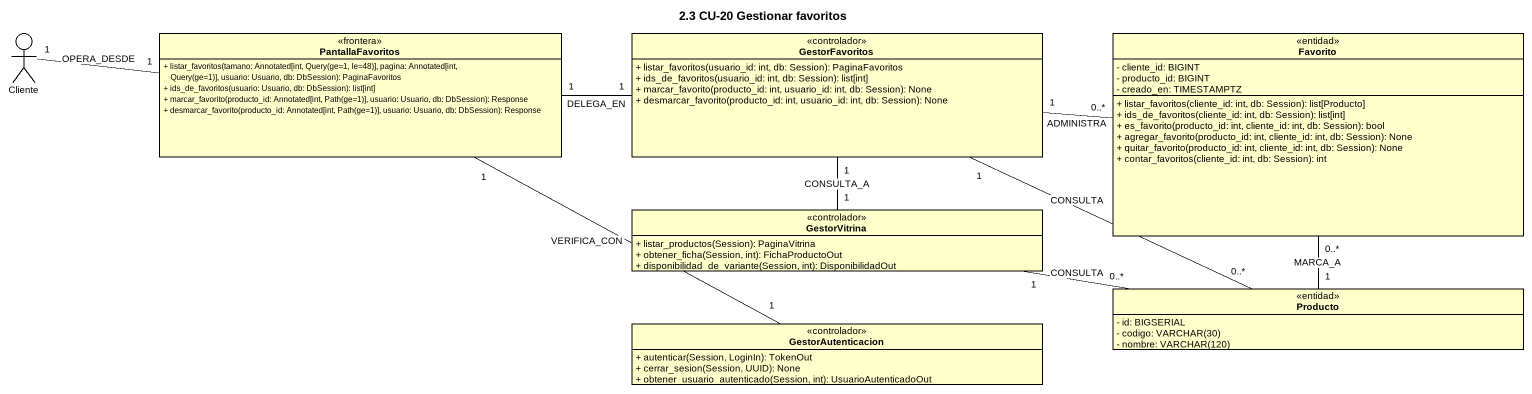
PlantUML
@startuml
title 2.3 CU-20 Gestionar favoritos
allowmixing
hide circle
hide empty members
skinparam classAttributeIconSize 0
actor Cliente
class PantallaFavoritos <<frontera>> {
  + listar_favoritos(tamano: Annotated[int, Query(ge=1, le=48)], pagina: Annotated[int, Query(ge=1)], usuario: Usuario, db: DbSession): PaginaFavoritos
  + ids_de_favoritos(usuario: Usuario, db: DbSession): list[int]
  + marcar_favorito(producto_id: Annotated[int, Path(ge=1)], usuario: Usuario, db: DbSession): Response
  + desmarcar_favorito(producto_id: Annotated[int, Path(ge=1)], usuario: Usuario, db: DbSession): Response
}
class GestorFavoritos <<controlador>> {
  + listar_favoritos(usuario_id: int, db: Session): PaginaFavoritos
  + ids_de_favoritos(usuario_id: int, db: Session): list[int]
  + marcar_favorito(producto_id: int, usuario_id: int, db: Session): None
  + desmarcar_favorito(producto_id: int, usuario_id: int, db: Session): None
}
class Favorito <<entidad>> {
  - cliente_id: BIGINT
  - producto_id: BIGINT
  - creado_en: TIMESTAMPTZ
  + listar_favoritos(cliente_id: int, db: Session): list[Producto]
  + ids_de_favoritos(cliente_id: int, db: Session): list[int]
  + es_favorito(producto_id: int, cliente_id: int, db: Session): bool
  + agregar_favorito(producto_id: int, cliente_id: int, db: Session): None
  + quitar_favorito(producto_id: int, cliente_id: int, db: Session): None
  + contar_favoritos(cliente_id: int, db: Session): int
}
class GestorVitrina <<controlador>> {
  + listar_productos(Session): PaginaVitrina
  + obtener_ficha(Session, int): FichaProductoOut
  + disponibilidad_de_variante(Session, int): DisponibilidadOut
}
class Producto <<entidad>> {
  - id: BIGSERIAL
  {field} - codigo: VARCHAR(30)
  {field} - nombre: VARCHAR(120)
}
class GestorAutenticacion <<controlador>> {
  + autenticar(Session, LoginIn): TokenOut
  + cerrar_sesion(Session, UUID): None
  + obtener_usuario_autenticado(Session, int): UsuarioAutenticadoOut
}
Cliente "1" -right- "1" PantallaFavoritos : OPERA_DESDE
PantallaFavoritos "1" -right- "1" GestorFavoritos : DELEGA_EN
PantallaFavoritos "1" -right- "1" GestorAutenticacion : VERIFICA_CON
GestorFavoritos "1" -right- "0..*" Favorito : ADMINISTRA
GestorFavoritos "1" -- "1" GestorVitrina : CONSULTA_A
GestorFavoritos "1" -right- "0..*" Producto : CONSULTA
Favorito "0..*" -- "1" Producto : MARCA_A
GestorVitrina "1" -right- "0..*" Producto : CONSULTA
@enduml
